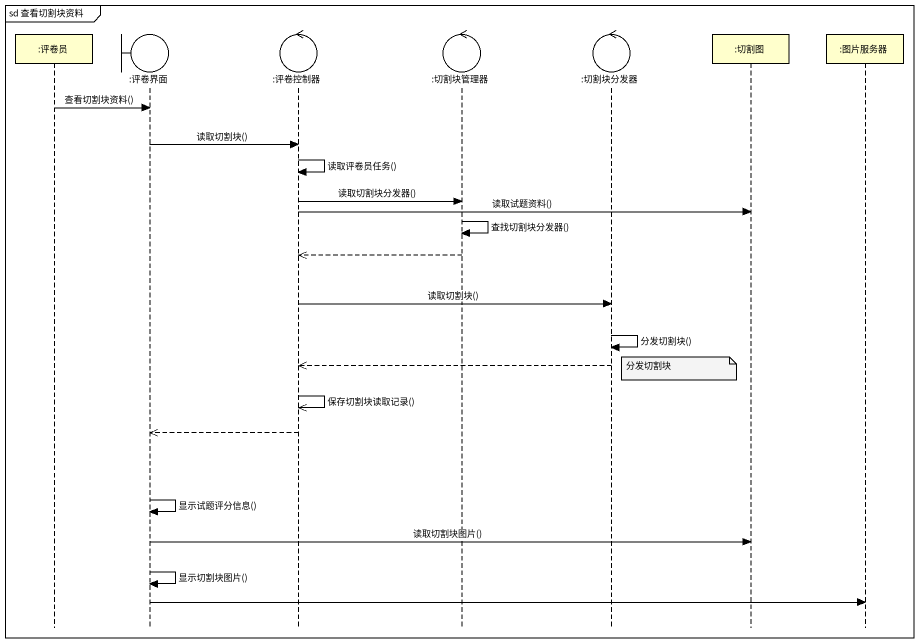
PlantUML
@startuml
mainframe sd 查看切割块资料
hide footbox
participant ":评卷员" as 评卷员
boundary ":评卷界面" as 评卷界面
control ":评卷控制器" as 评卷控制器
control ":切割块管理器" as 切割块管理器
control ":切割块分发器" as 切割块分发器
participant ":切割图" as 切割图
participant ":图片服务器" as 图片服务器

评卷员 -> 评卷界面 : 查看切割块资料()
评卷界面 -> 评卷控制器 : 读取切割块()
评卷控制器 -> 评卷控制器 : 读取评卷员任务()
评卷控制器 -> 切割块管理器 : 读取切割块分发器()
评卷控制器 -> 切割图 : 读取试题资料()
切割块管理器 -> 切割块管理器 : 查找切割块分发器()
切割块管理器 -->> 评卷控制器
评卷控制器 -> 切割块分发器 : 读取切割块()
切割块分发器 -> 切割块分发器 : 分发切割块()
切割块分发器 -->> 评卷控制器
note right of 切割块分发器 : 分发切割块
评卷控制器 ->> 评卷控制器 : 保存切割块读取记录()
评卷控制器 -->> 评卷界面
评卷界面 -> 评卷界面 : 显示试题评分信息()
评卷界面 -> 切割图 : 读取切割块图片()
评卷界面 -> 评卷界面 : 显示切割块图片()
评卷界面 -> 图片服务器
@enduml
